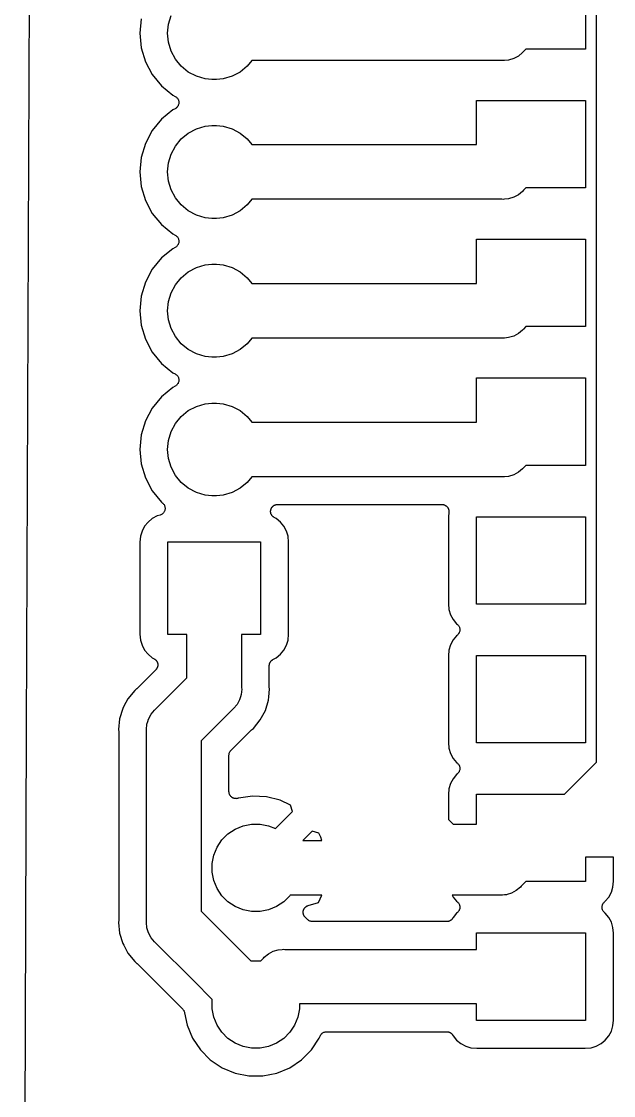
# Model space of a CAD drawing. Extents: x 34.6 to 108.9, y -99.3 to -38.4.
# Drawn here: x 34.57 to 45.41, y -82.95 to -63.29 of the extents above; entities that cross this region are included whole.
import ezdxf

# ---------------------------------------------------------------- set-up
doc = ezdxf.new("R2010")
doc.units = 0
doc.header["$MEASUREMENT"] = 0
doc.layers.add('BLACK', color=7, linetype='CONTINUOUS')

msp = doc.modelspace()

# ---------------------------------------------------------------- linework, layer by layer
at = {"layer": 'BLACK', "linetype": 'CONTINUOUS'}
for p, q in [((34.666, -76.2475), (34.7926, -45.4895)), ((45.098, -76.8449), (45.098, -56.912)), ((44.898, -62.192), (44.898, -63.792)), ((36.7616, -63.2338), (36.7354, -63.5)), ((37.2623, -63.3334), (37.3109, -63.1731)), ((36.7354, -63.5), (36.7616, -63.7662)), ((37.2459, -63.5), (37.2623, -63.3334)), ((37.2623, -63.6666), (37.2459, -63.5)), ((37.3109, -63.8269), (37.2623, -63.6666)), ((36.7616, -63.7662), (36.8393, -64.0222)), ((37.3898, -63.9745), (37.3109, -63.8269)), ((43.7453, -63.8553), (43.6691, -63.9177)), ((43.7609, -63.8362), (43.7453, -63.8553)), ((43.8051, -63.792), (43.7609, -63.8362)), ((44.898, -63.792), (43.8051, -63.792)), ((36.8393, -64.0222), (36.9654, -64.2581)), ((37.4961, -64.1039), (37.3898, -63.9745)), ((38.7893, -64), (38.7039, -64.1039)), ((43.3654, -64), (38.7893, -64)), ((43.39, -64.0024), (43.3654, -64)), ((43.4146, -64), (43.39, -64.0024)), ((43.488, -63.9928), (43.4146, -64)), ((43.5823, -63.9642), (43.488, -63.9928)), ((43.6691, -63.9177), (43.5823, -63.9642)), ((36.9654, -64.2581), (37.1351, -64.4649)), ((37.6255, -64.2102), (37.4961, -64.1039)), ((37.7731, -64.2891), (37.6255, -64.2102)), ((37.9334, -64.3377), (37.7731, -64.2891)), ((38.4269, -64.2891), (38.2666, -64.3377)), ((38.5745, -64.2102), (38.4269, -64.2891)), ((38.7039, -64.1039), (38.5745, -64.2102)), ((37.1351, -64.4649), (37.3419, -64.6346)), ((38.0583, -64.35), (37.9334, -64.3377)), ((38.1417, -64.35), (38.0583, -64.35)), ((38.2666, -64.3377), (38.1417, -64.35)), ((37.3419, -64.6346), (37.3857, -64.658)), ((37.3857, -64.658), (37.3867, -64.6586)), ((37.3867, -64.6586), (37.3867, -64.6586)), ((37.3867, -64.6586), (37.3868, -64.6586)), ((37.3868, -64.6586), (37.3872, -64.6588)), ((37.3872, -64.6588), (37.3972, -64.6657)), ((37.3972, -64.6657), (37.4072, -64.6725)), ((37.4072, -64.6725), (37.4074, -64.6727)), ((37.4074, -64.6727), (37.4076, -64.6729)), ((37.4076, -64.6729), (37.4162, -64.6816)), ((37.4162, -64.6816), (37.4246, -64.6902)), ((37.4246, -64.6902), (37.4247, -64.6904)), ((37.4247, -64.6904), (37.4249, -64.6906)), ((37.4249, -64.6906), (37.4315, -64.7007)), ((37.3857, -64.882), (37.3419, -64.9054)), ((37.3957, -64.8753), (37.3857, -64.882)), ((37.4058, -64.8686), (37.3957, -64.8753)), ((37.406, -64.8684), (37.4058, -64.8686)), ((37.4063, -64.8682), (37.406, -64.8684)), ((37.4149, -64.8597), (37.4063, -64.8682)), ((37.4235, -64.8512), (37.4149, -64.8597)), ((37.4236, -64.8509), (37.4235, -64.8512)), ((37.4238, -64.8507), (37.4236, -64.8509)), ((37.4306, -64.8407), (37.4238, -64.8507)), ((37.4374, -64.8306), (37.4306, -64.8407)), ((37.4315, -64.7007), (37.4382, -64.7109)), ((37.4375, -64.8304), (37.4374, -64.8306)), ((37.4376, -64.8302), (37.4375, -64.8304)), ((37.4423, -64.8191), (37.4376, -64.8302)), ((37.4382, -64.7109), (37.4383, -64.7112)), ((37.4383, -64.7112), (37.4385, -64.7114)), ((37.4385, -64.7114), (37.443, -64.7226)), ((37.447, -64.8078), (37.4423, -64.8191)), ((37.443, -64.7226), (37.4475, -64.7339)), ((37.4471, -64.8075), (37.447, -64.8078)), ((37.4472, -64.8073), (37.4471, -64.8075)), ((37.4496, -64.7954), (37.4472, -64.8073)), ((37.4475, -64.7339), (37.4476, -64.7341)), ((37.4476, -64.7341), (37.4477, -64.7344)), ((37.4477, -64.7344), (37.45, -64.7463)), ((37.4521, -64.7836), (37.4496, -64.7954)), ((37.45, -64.7463), (37.4522, -64.7582)), ((37.4522, -64.7708), (37.4521, -64.783)), ((37.4521, -64.783), (37.4521, -64.7833)), ((37.4521, -64.7833), (37.4521, -64.7836)), ((37.4522, -64.7582), (37.4522, -64.7585)), ((37.4522, -64.7585), (37.4523, -64.7588)), ((37.4523, -64.7588), (37.4522, -64.7708)), ((42.898, -65.54), (42.898, -64.732)), ((42.898, -64.732), (44.898, -64.732)), ((44.898, -64.732), (44.898, -66.332)), ((37.1351, -65.0751), (36.9654, -65.2819)), ((37.3419, -64.9054), (37.1351, -65.0751)), ((37.6255, -65.3298), (37.7731, -65.2509)), ((37.7731, -65.2509), (37.9334, -65.2023)), ((37.9334, -65.2023), (38.0583, -65.19)), ((38.0583, -65.19), (38.1417, -65.19)), ((38.1417, -65.19), (38.2666, -65.2023)), ((38.2666, -65.2023), (38.4269, -65.2509)), ((38.4269, -65.2509), (38.5745, -65.3298)), ((36.9654, -65.2819), (36.8393, -65.5178)), ((37.3898, -65.5655), (37.4961, -65.4361)), ((37.4961, -65.4361), (37.6255, -65.3298)), ((38.5745, -65.3298), (38.7039, -65.4361)), ((38.7039, -65.4361), (38.7893, -65.54)), ((36.8393, -65.5178), (36.7616, -65.7738)), ((37.3109, -65.7131), (37.3898, -65.5655)), ((38.7893, -65.54), (42.898, -65.54)), ((36.7616, -65.7738), (36.7354, -66.04)), ((37.2623, -65.8734), (37.3109, -65.7131)), ((36.7354, -66.04), (36.7616, -66.3062)), ((37.2459, -66.04), (37.2623, -65.8734)), ((37.2623, -66.2066), (37.2459, -66.04)), ((37.3109, -66.3669), (37.2623, -66.2066)), ((36.7616, -66.3062), (36.8393, -66.5622)), ((37.3898, -66.5145), (37.3109, -66.3669)), ((43.6691, -66.4577), (43.5823, -66.5042)), ((43.7453, -66.3953), (43.6691, -66.4577)), ((43.7609, -66.3762), (43.7453, -66.3953)), ((43.8051, -66.332), (43.7609, -66.3762)), ((44.898, -66.332), (43.8051, -66.332)), ((36.8393, -66.5622), (36.9654, -66.7981)), ((37.4961, -66.6439), (37.3898, -66.5145)), ((37.6255, -66.7502), (37.4961, -66.6439)), ((38.7039, -66.6439), (38.5745, -66.7502)), ((38.7893, -66.54), (38.7039, -66.6439)), ((43.3654, -66.54), (38.7893, -66.54)), ((43.39, -66.5424), (43.3654, -66.54)), ((43.4146, -66.54), (43.39, -66.5424)), ((43.488, -66.5328), (43.4146, -66.54)), ((43.5823, -66.5042), (43.488, -66.5328)), ((36.9654, -66.7981), (37.1351, -67.0049)), ((37.7731, -66.8291), (37.6255, -66.7502)), ((37.9334, -66.8777), (37.7731, -66.8291)), ((38.4269, -66.8291), (38.2666, -66.8777)), ((38.5745, -66.7502), (38.4269, -66.8291)), ((37.1351, -67.0049), (37.3419, -67.1746)), ((38.0583, -66.89), (37.9334, -66.8777)), ((38.1417, -66.89), (38.0583, -66.89)), ((38.2666, -66.8777), (38.1417, -66.89)), ((37.3419, -67.1746), (37.3857, -67.198)), ((37.3857, -67.198), (37.3867, -67.1986)), ((37.3867, -67.1986), (37.3867, -67.1986)), ((37.3867, -67.1986), (37.3868, -67.1986)), ((37.3868, -67.1986), (37.3872, -67.1988)), ((37.3872, -67.1988), (37.3972, -67.2057)), ((37.3972, -67.2057), (37.4072, -67.2125)), ((37.4072, -67.2125), (37.4074, -67.2127)), ((37.4074, -67.2127), (37.4076, -67.2129)), ((37.4076, -67.2129), (37.4162, -67.2216)), ((37.4162, -67.2216), (37.4246, -67.2302)), ((37.4246, -67.2302), (37.4247, -67.2304)), ((37.4247, -67.2304), (37.4249, -67.2306)), ((37.4249, -67.2306), (37.4315, -67.2407)), ((37.4315, -67.2407), (37.4382, -67.2509)), ((37.3857, -67.422), (37.3419, -67.4454)), ((37.3957, -67.4153), (37.3857, -67.422)), ((37.4058, -67.4086), (37.3957, -67.4153)), ((37.406, -67.4084), (37.4058, -67.4086)), ((37.4063, -67.4082), (37.406, -67.4084)), ((37.4149, -67.3997), (37.4063, -67.4082)), ((37.4235, -67.3912), (37.4149, -67.3997)), ((37.4236, -67.3909), (37.4235, -67.3912)), ((37.4238, -67.3907), (37.4236, -67.3909)), ((37.4306, -67.3807), (37.4238, -67.3907)), ((37.4374, -67.3706), (37.4306, -67.3807)), ((37.4375, -67.3704), (37.4374, -67.3706)), ((37.4376, -67.3702), (37.4375, -67.3704)), ((37.4423, -67.3591), (37.4376, -67.3702)), ((37.4382, -67.2509), (37.4383, -67.2512)), ((37.4383, -67.2512), (37.4385, -67.2514)), ((37.4385, -67.2514), (37.443, -67.2626)), ((37.447, -67.3478), (37.4423, -67.3591)), ((37.443, -67.2626), (37.4475, -67.2739)), ((37.4471, -67.3475), (37.447, -67.3478)), ((37.4472, -67.3473), (37.4471, -67.3475)), ((37.4496, -67.3354), (37.4472, -67.3473)), ((37.4475, -67.2739), (37.4476, -67.2741)), ((37.4476, -67.2741), (37.4477, -67.2744)), ((37.4477, -67.2744), (37.45, -67.2863)), ((37.4521, -67.3236), (37.4496, -67.3354)), ((37.45, -67.2863), (37.4522, -67.2982)), ((37.4522, -67.3108), (37.4521, -67.323)), ((37.4521, -67.323), (37.4521, -67.3233)), ((37.4521, -67.3233), (37.4521, -67.3236)), ((37.4522, -67.2982), (37.4522, -67.2985)), ((37.4522, -67.2985), (37.4523, -67.2988)), ((37.4523, -67.2988), (37.4522, -67.3108)), ((42.898, -68.08), (42.898, -67.272)), ((42.898, -67.272), (44.898, -67.272)), ((44.898, -67.272), (44.898, -68.872)), ((37.1351, -67.6151), (36.9654, -67.8219)), ((37.3419, -67.4454), (37.1351, -67.6151)), ((36.9654, -67.8219), (36.8393, -68.0578)), ((37.6255, -67.8698), (37.7731, -67.7909)), ((37.7731, -67.7909), (37.9334, -67.7423)), ((37.9334, -67.7423), (38.0583, -67.73)), ((38.0583, -67.73), (38.1417, -67.73)), ((38.1417, -67.73), (38.2666, -67.7423)), ((38.2666, -67.7423), (38.4269, -67.7909)), ((38.4269, -67.7909), (38.5745, -67.8698)), ((37.3898, -68.1055), (37.4961, -67.9761)), ((37.4961, -67.9761), (37.6255, -67.8698)), ((38.5745, -67.8698), (38.7039, -67.9761)), ((38.7039, -67.9761), (38.7893, -68.08)), ((36.8393, -68.0578), (36.7616, -68.3138)), ((37.3109, -68.2531), (37.3898, -68.1055)), ((38.7893, -68.08), (42.898, -68.08)), ((36.7616, -68.3138), (36.7354, -68.58)), ((37.2459, -68.58), (37.2623, -68.4134)), ((37.2623, -68.4134), (37.3109, -68.2531)), ((36.7354, -68.58), (36.7616, -68.8462)), ((37.2623, -68.7466), (37.2459, -68.58)), ((37.3109, -68.9069), (37.2623, -68.7466)), ((36.7616, -68.8462), (36.8393, -69.1022)), ((37.3898, -69.0545), (37.3109, -68.9069)), ((43.6691, -68.9977), (43.5823, -69.0442)), ((43.7453, -68.9353), (43.6691, -68.9977)), ((43.7609, -68.9162), (43.7453, -68.9353)), ((43.8051, -68.872), (43.7609, -68.9162)), ((44.898, -68.872), (43.8051, -68.872)), ((36.8393, -69.1022), (36.9654, -69.3381)), ((37.4961, -69.1839), (37.3898, -69.0545)), ((37.6255, -69.2902), (37.4961, -69.1839)), ((38.7039, -69.1839), (38.5745, -69.2902)), ((38.7893, -69.08), (38.7039, -69.1839)), ((43.3654, -69.08), (38.7893, -69.08)), ((43.39, -69.0824), (43.3654, -69.08)), ((43.4146, -69.08), (43.39, -69.0824)), ((43.488, -69.0728), (43.4146, -69.08)), ((43.5823, -69.0442), (43.488, -69.0728)), ((36.9654, -69.3381), (37.1351, -69.5449)), ((37.7731, -69.3691), (37.6255, -69.2902)), ((37.9334, -69.4177), (37.7731, -69.3691)), ((38.4269, -69.3691), (38.2666, -69.4177)), ((38.5745, -69.2902), (38.4269, -69.3691)), ((37.1351, -69.5449), (37.3419, -69.7146)), ((38.0583, -69.43), (37.9334, -69.4177)), ((38.1417, -69.43), (38.0583, -69.43)), ((38.2666, -69.4177), (38.1417, -69.43)), ((37.3419, -69.7146), (37.3857, -69.738)), ((37.3857, -69.738), (37.3867, -69.7386)), ((37.3867, -69.7386), (37.3867, -69.7386)), ((37.3867, -69.7386), (37.3868, -69.7386)), ((37.3868, -69.7386), (37.3872, -69.7388)), ((37.3872, -69.7388), (37.3972, -69.7457)), ((37.3972, -69.7457), (37.4072, -69.7525)), ((37.4072, -69.7525), (37.4074, -69.7527)), ((37.4074, -69.7527), (37.4076, -69.7529)), ((37.4076, -69.7529), (37.4162, -69.7616)), ((37.4162, -69.7616), (37.4246, -69.7702)), ((37.4246, -69.7702), (37.4247, -69.7704)), ((37.4247, -69.7704), (37.4249, -69.7706)), ((37.4249, -69.7706), (37.4315, -69.7807)), ((37.4315, -69.7807), (37.4382, -69.7909)), ((37.4382, -69.7909), (37.4383, -69.7912)), ((37.4383, -69.7912), (37.4385, -69.7914)), ((37.4385, -69.7914), (37.443, -69.8026)), ((37.443, -69.8026), (37.4475, -69.8139)), ((37.3419, -69.9854), (37.1351, -70.1551)), ((37.3857, -69.962), (37.3419, -69.9854)), ((37.3957, -69.9553), (37.3857, -69.962)), ((37.4058, -69.9486), (37.3957, -69.9553)), ((37.406, -69.9484), (37.4058, -69.9486)), ((37.4063, -69.9482), (37.406, -69.9484)), ((37.4149, -69.9397), (37.4063, -69.9482)), ((37.4235, -69.9312), (37.4149, -69.9397)), ((37.4236, -69.9309), (37.4235, -69.9312)), ((37.4238, -69.9307), (37.4236, -69.9309)), ((37.4306, -69.9207), (37.4238, -69.9307)), ((37.4374, -69.9106), (37.4306, -69.9207)), ((37.4375, -69.9104), (37.4374, -69.9106)), ((37.4376, -69.9102), (37.4375, -69.9104)), ((37.4423, -69.8991), (37.4376, -69.9102)), ((37.447, -69.8878), (37.4423, -69.8991)), ((37.4471, -69.8875), (37.447, -69.8878)), ((37.4472, -69.8873), (37.4471, -69.8875)), ((37.4496, -69.8754), (37.4472, -69.8873)), ((37.4475, -69.8139), (37.4476, -69.8141)), ((37.4476, -69.8141), (37.4477, -69.8144)), ((37.4477, -69.8144), (37.45, -69.8263)), ((37.4521, -69.8636), (37.4496, -69.8754)), ((37.45, -69.8263), (37.4522, -69.8382)), ((37.4522, -69.8508), (37.4521, -69.863)), ((37.4521, -69.863), (37.4521, -69.8633)), ((37.4521, -69.8633), (37.4521, -69.8636)), ((37.4522, -69.8382), (37.4522, -69.8385)), ((37.4522, -69.8385), (37.4523, -69.8388)), ((37.4523, -69.8388), (37.4522, -69.8508)), ((42.898, -70.62), (42.898, -69.812)), ((42.898, -69.812), (44.898, -69.812)), ((44.898, -69.812), (44.898, -71.412)), ((37.1351, -70.1551), (36.9654, -70.3619)), ((36.9654, -70.3619), (36.8393, -70.5978)), ((37.6255, -70.4098), (37.7731, -70.3309)), ((37.7731, -70.3309), (37.9334, -70.2823)), ((37.9334, -70.2823), (38.0583, -70.27)), ((38.0583, -70.27), (38.1417, -70.27)), ((38.1417, -70.27), (38.2666, -70.2823)), ((38.2666, -70.2823), (38.4269, -70.3309)), ((38.4269, -70.3309), (38.5745, -70.4098)), ((37.3898, -70.6455), (37.4961, -70.5161)), ((37.4961, -70.5161), (37.6255, -70.4098)), ((38.5745, -70.4098), (38.7039, -70.5161)), ((38.7039, -70.5161), (38.7893, -70.62)), ((36.8393, -70.5978), (36.7616, -70.8538)), ((37.3109, -70.7931), (37.3898, -70.6455)), ((38.7893, -70.62), (42.898, -70.62)), ((36.7616, -70.8538), (36.7354, -71.12)), ((37.2459, -71.12), (37.2623, -70.9534)), ((37.2623, -70.9534), (37.3109, -70.7931)), ((36.7354, -71.12), (36.7616, -71.3862)), ((37.2623, -71.2866), (37.2459, -71.12)), ((37.3109, -71.4469), (37.2623, -71.2866)), ((36.7616, -71.3862), (36.8393, -71.6422)), ((37.3898, -71.5945), (37.3109, -71.4469)), ((43.6691, -71.5377), (43.5823, -71.5842)), ((43.7453, -71.4753), (43.6691, -71.5377)), ((43.7609, -71.4562), (43.7453, -71.4753)), ((43.8051, -71.412), (43.7609, -71.4562)), ((44.898, -71.412), (43.8051, -71.412)), ((36.8393, -71.6422), (36.9654, -71.8781)), ((37.4961, -71.7239), (37.3898, -71.5945)), ((37.6255, -71.8302), (37.4961, -71.7239)), ((38.7039, -71.7239), (38.5745, -71.8302)), ((38.7893, -71.62), (38.7039, -71.7239)), ((43.3654, -71.62), (38.7893, -71.62)), ((43.39, -71.6224), (43.3654, -71.62)), ((43.4146, -71.62), (43.39, -71.6224)), ((43.488, -71.6128), (43.4146, -71.62)), ((43.5823, -71.5842), (43.488, -71.6128)), ((36.9654, -71.8781), (37.1351, -72.0849)), ((37.7731, -71.9091), (37.6255, -71.8302)), ((37.9334, -71.9577), (37.7731, -71.9091)), ((38.0583, -71.97), (37.9334, -71.9577)), ((38.2666, -71.9577), (38.1417, -71.97)), ((38.4269, -71.9091), (38.2666, -71.9577)), ((38.5745, -71.8302), (38.4269, -71.9091)), ((37.1351, -72.0849), (37.1553, -72.1014)), ((37.1553, -72.1014), (37.1562, -72.1022)), ((37.1562, -72.1022), (37.1562, -72.1022)), ((37.1562, -72.1022), (37.1562, -72.1022)), ((37.1562, -72.1022), (37.1566, -72.1026)), ((37.1566, -72.1026), (37.1651, -72.1113)), ((37.1651, -72.1113), (37.1736, -72.1199)), ((37.1736, -72.1199), (37.1737, -72.1201)), ((37.1737, -72.1201), (37.1739, -72.1203)), ((37.1739, -72.1203), (37.1806, -72.1306)), ((37.1806, -72.1306), (37.1872, -72.1406)), ((37.1872, -72.1406), (37.1873, -72.1409)), ((37.1873, -72.1409), (37.1874, -72.1411)), ((37.1874, -72.1411), (37.1919, -72.1523)), ((37.1919, -72.1523), (37.1965, -72.1636)), ((38.1417, -71.97), (38.0583, -71.97)), ((39.1692, -72.1649), (39.1742, -72.1609)), ((39.1742, -72.1609), (39.1787, -72.1564)), ((39.1787, -72.1564), (39.1837, -72.1531)), ((39.1837, -72.1531), (39.1884, -72.1492)), ((39.1884, -72.1492), (39.1941, -72.1462)), ((39.1941, -72.1462), (39.1994, -72.1427)), ((39.1994, -72.1427), (39.205, -72.1404)), ((39.205, -72.1404), (39.2103, -72.1376)), ((39.2103, -72.1376), (39.2164, -72.1357)), ((39.2164, -72.1357), (39.2223, -72.1333)), ((39.2223, -72.1333), (39.2283, -72.1322)), ((39.2283, -72.1322), (39.2341, -72.1304)), ((39.2341, -72.1304), (39.2404, -72.1298)), ((39.2404, -72.1298), (39.2466, -72.1286)), ((39.2466, -72.1286), (39.2527, -72.1286)), ((39.2527, -72.1286), (39.2587, -72.128)), ((39.2587, -72.128), (42.2695, -72.128)), ((42.2695, -72.128), (42.2713, -72.128)), ((42.2713, -72.128), (42.277, -72.1287)), ((42.277, -72.1287), (42.2828, -72.1287)), ((42.2828, -72.1287), (42.2893, -72.13)), ((42.2893, -72.13), (42.2959, -72.1308)), ((42.2959, -72.1308), (42.3014, -72.1325)), ((42.3014, -72.1325), (42.3071, -72.1337)), ((42.3071, -72.1337), (42.3132, -72.1363)), ((42.3132, -72.1363), (42.3195, -72.1383)), ((42.3195, -72.1383), (42.3246, -72.1411)), ((42.3246, -72.1411), (42.3299, -72.1433)), ((42.3299, -72.1433), (42.3354, -72.147)), ((42.3354, -72.147), (42.3412, -72.1502)), ((42.3412, -72.1502), (42.3457, -72.1539)), ((42.3457, -72.1539), (42.3505, -72.1572)), ((42.3505, -72.1572), (42.3551, -72.1619)), ((42.3551, -72.1619), (42.3602, -72.1661)), ((37.0547, -72.3384), (36.9664, -72.3856)), ((37.1116, -72.3211), (37.0547, -72.3384)), ((37.1227, -72.3165), (37.1116, -72.3211)), ((37.134, -72.3119), (37.1227, -72.3165)), ((37.1342, -72.3118), (37.134, -72.3119)), ((37.1345, -72.3117), (37.1342, -72.3118)), ((37.1445, -72.305), (37.1345, -72.3117)), ((37.1547, -72.2983), (37.1445, -72.305)), ((37.1549, -72.2981), (37.1547, -72.2983)), ((37.1551, -72.2979), (37.1549, -72.2981)), ((37.1637, -72.2894), (37.1551, -72.2979)), ((37.1723, -72.2809), (37.1637, -72.2894)), ((37.1725, -72.2806), (37.1723, -72.2809)), ((37.1726, -72.2804), (37.1725, -72.2806)), ((37.1795, -72.2703), (37.1726, -72.2804)), ((37.1862, -72.2604), (37.1795, -72.2703)), ((37.1863, -72.2601), (37.1862, -72.2604)), ((37.1865, -72.2599), (37.1863, -72.2601)), ((37.1913, -72.2483), (37.1865, -72.2599)), ((37.1959, -72.2375), (37.1913, -72.2483)), ((37.1961, -72.237), (37.1959, -72.2373)), ((37.1959, -72.2373), (37.1959, -72.2375)), ((37.1985, -72.225), (37.1961, -72.237)), ((37.1965, -72.1636), (37.1965, -72.1639)), ((37.1965, -72.1639), (37.1966, -72.1641)), ((37.1966, -72.1641), (37.1988, -72.1759)), ((37.2009, -72.2133), (37.1985, -72.225)), ((37.1988, -72.1759), (37.2011, -72.1879)), ((37.201, -72.213), (37.2009, -72.2133)), ((37.2011, -72.2004), (37.201, -72.2127)), ((37.201, -72.2127), (37.201, -72.213)), ((37.2011, -72.1879), (37.2011, -72.1882)), ((37.2011, -72.1882), (37.2012, -72.1885)), ((37.2012, -72.1885), (37.2011, -72.2004)), ((39.1317, -72.2541), (39.1324, -72.2478)), ((39.1323, -72.2602), (39.1317, -72.2541)), ((39.1322, -72.2662), (39.1323, -72.2602)), ((39.1334, -72.2725), (39.1322, -72.2662)), ((39.1324, -72.2478), (39.1325, -72.2414)), ((39.1325, -72.2414), (39.1337, -72.2355)), ((39.134, -72.2788), (39.1334, -72.2725)), ((39.1337, -72.2355), (39.1343, -72.2295)), ((39.1357, -72.2846), (39.134, -72.2788)), ((39.1343, -72.2295), (39.1362, -72.2234)), ((39.1368, -72.2906), (39.1357, -72.2846)), ((39.1362, -72.2234), (39.1375, -72.2172)), ((39.1392, -72.2965), (39.1368, -72.2906)), ((39.1375, -72.2172), (39.1399, -72.2116)), ((39.141, -72.3026), (39.1392, -72.2965)), ((39.1399, -72.2116), (39.1417, -72.2058)), ((39.1438, -72.308), (39.141, -72.3026)), ((39.1417, -72.2058), (39.1447, -72.2002)), ((39.1461, -72.3136), (39.1438, -72.308)), ((39.1447, -72.2002), (39.1471, -72.1944)), ((39.1495, -72.3189), (39.1461, -72.3136)), ((39.1471, -72.1944), (39.1506, -72.1893)), ((39.1525, -72.3245), (39.1495, -72.3189)), ((39.1506, -72.1893), (39.1534, -72.184)), ((39.1563, -72.3293), (39.1525, -72.3245)), ((39.1534, -72.184), (39.1575, -72.1791)), ((39.1596, -72.3344), (39.1563, -72.3293)), ((39.1575, -72.1791), (39.1611, -72.1738)), ((39.164, -72.3389), (39.1596, -72.3344)), ((39.1611, -72.1738), (39.1654, -72.1696)), ((39.168, -72.3439), (39.164, -72.3389)), ((39.1654, -72.1696), (39.1692, -72.1649)), ((39.1726, -72.3478), (39.168, -72.3439)), ((39.1769, -72.3521), (39.1726, -72.3478)), ((39.1821, -72.3557), (39.1769, -72.3521)), ((39.187, -72.3598), (39.1821, -72.3557)), ((42.3602, -72.1661), (42.3639, -72.1707)), ((42.3639, -72.1707), (42.3679, -72.1748)), ((42.3679, -72.1748), (42.3716, -72.1803)), ((42.3716, -72.1803), (42.3757, -72.1855)), ((42.3757, -72.1855), (42.3784, -72.1906)), ((42.3784, -72.1906), (42.3816, -72.1954)), ((42.3816, -72.1954), (42.3842, -72.2016)), ((42.3842, -72.2016), (42.3872, -72.2074)), ((42.3959, -72.2674), (42.3869, -72.3582)), ((42.3869, -72.3582), (42.3869, -73.9458)), ((42.3872, -72.2074), (42.3889, -72.213)), ((42.3889, -72.213), (42.3911, -72.2183)), ((42.3911, -72.2183), (42.3924, -72.2248)), ((42.3924, -72.2248), (42.3942, -72.2312)), ((42.3942, -72.2312), (42.3948, -72.237)), ((42.3948, -72.237), (42.3959, -72.2427)), ((42.3959, -72.2427), (42.3959, -72.2493)), ((42.3959, -72.2493), (42.3965, -72.2559)), ((42.3965, -72.2559), (42.3959, -72.2616)), ((42.3959, -72.2616), (42.3959, -72.2674)), ((42.898, -73.952), (42.898, -72.352)), ((42.898, -72.352), (44.898, -72.352)), ((44.898, -72.352), (44.898, -73.952)), ((36.8256, -72.5264), (36.7784, -72.6147)), ((36.8891, -72.4491), (36.8256, -72.5264)), ((36.9664, -72.3856), (36.8891, -72.4491)), ((39.1923, -72.3627), (39.187, -72.3598)), ((39.1973, -72.3662), (39.1923, -72.3627)), ((39.1989, -72.367), (39.1973, -72.3662)), ((39.2336, -72.3856), (39.1989, -72.367)), ((39.3109, -72.4491), (39.2336, -72.3856)), ((39.3744, -72.5264), (39.3109, -72.4491)), ((39.4216, -72.6147), (39.3744, -72.5264)), ((36.7493, -72.7104), (36.7389, -72.8162)), ((36.7784, -72.6147), (36.7493, -72.7104)), ((39.4506, -72.7104), (39.4216, -72.6147)), ((39.4611, -72.8162), (39.4506, -72.7104)), ((36.7389, -72.8162), (36.7389, -74.5038)), ((37.25, -74.51), (37.25, -72.81)), ((37.25, -72.81), (38.95, -72.81)), ((38.95, -72.81), (38.95, -74.51)), ((39.4611, -74.5038), (39.4611, -72.8162)), ((42.3869, -73.9458), (42.3973, -74.0516)), ((42.3973, -74.0516), (42.4264, -74.1473)), ((44.898, -73.952), (42.898, -73.952)), ((42.4264, -74.1473), (42.4736, -74.2356)), ((42.4736, -74.2356), (42.5371, -74.3129)), ((42.5371, -74.3129), (42.5503, -74.3238)), ((42.5503, -74.3238), (42.5511, -74.3245)), ((42.5511, -74.3245), (42.5511, -74.3245)), ((42.5511, -74.3245), (42.5511, -74.3245)), ((42.5511, -74.3245), (42.5517, -74.325)), ((42.5517, -74.325), (42.5601, -74.3336)), ((36.7389, -74.5038), (36.7493, -74.6096)), ((37.6, -74.51), (37.25, -74.51)), ((37.6, -75.3029), (37.6, -74.51)), ((38.95, -74.51), (38.6, -74.51)), ((38.6, -74.51), (38.6, -75.4854)), ((39.4506, -74.6096), (39.4611, -74.5038)), ((42.5503, -74.5202), (42.5371, -74.5311)), ((42.5588, -74.5117), (42.5503, -74.5202)), ((42.5673, -74.5033), (42.5588, -74.5117)), ((42.5601, -74.3336), (42.5685, -74.3421)), ((42.5676, -74.5029), (42.5673, -74.5033)), ((42.5678, -74.5027), (42.5676, -74.5029)), ((42.5745, -74.4927), (42.5678, -74.5027)), ((42.5685, -74.3421), (42.5687, -74.3424)), ((42.5687, -74.3424), (42.569, -74.3427)), ((42.569, -74.3427), (42.5755, -74.3528)), ((42.5813, -74.4827), (42.5745, -74.4927)), ((42.5755, -74.3528), (42.5821, -74.3628)), ((42.5814, -74.4824), (42.5813, -74.4827)), ((42.5816, -74.4821), (42.5814, -74.4824)), ((42.5863, -74.4709), (42.5816, -74.4821)), ((42.5821, -74.3628), (42.5823, -74.3632)), ((42.5823, -74.3632), (42.5825, -74.3635)), ((42.5825, -74.3635), (42.5869, -74.3746)), ((42.5909, -74.4599), (42.5863, -74.4709)), ((42.5869, -74.3746), (42.5915, -74.3858)), ((42.591, -74.4595), (42.5909, -74.4599)), ((42.5912, -74.4592), (42.591, -74.4595)), ((42.5936, -74.4474), (42.5912, -74.4592)), ((42.5915, -74.3858), (42.5915, -74.3862)), ((42.5915, -74.3862), (42.5917, -74.3865)), ((42.5917, -74.3865), (42.5939, -74.3983)), ((42.596, -74.4357), (42.5936, -74.4474)), ((42.5939, -74.3983), (42.5962, -74.4101)), ((42.5961, -74.4349), (42.596, -74.4353)), ((42.596, -74.4353), (42.596, -74.4357)), ((42.5963, -74.4109), (42.5961, -74.4229)), ((42.5961, -74.4229), (42.5961, -74.4349)), ((42.5962, -74.4101), (42.5962, -74.4105)), ((42.5962, -74.4105), (42.5963, -74.4109)), ((36.7493, -74.6096), (36.7784, -74.7053)), ((36.7784, -74.7053), (36.8256, -74.7936)), ((39.3744, -74.7936), (39.4216, -74.7053)), ((39.4216, -74.7053), (39.4506, -74.6096)), ((42.4264, -74.6967), (42.3973, -74.7924)), ((42.4736, -74.6084), (42.4264, -74.6967)), ((42.5371, -74.5311), (42.4736, -74.6084)), ((36.8256, -74.7936), (36.8891, -74.8709)), ((36.8891, -74.8709), (36.9664, -74.9344)), ((39.2336, -74.9344), (39.3109, -74.8709)), ((39.3109, -74.8709), (39.3744, -74.7936)), ((42.3973, -74.7924), (42.3869, -74.8982)), ((42.3869, -74.8982), (42.3869, -76.4858)), ((42.898, -76.492), (42.898, -74.892)), ((42.898, -74.892), (44.898, -74.892)), ((44.898, -74.892), (44.898, -76.492)), ((36.9664, -74.9344), (37.0002, -74.9525)), ((37.0002, -74.9525), (37.0018, -74.9534)), ((37.0018, -74.9534), (37.0066, -74.9567)), ((37.0066, -74.9567), (37.0117, -74.9595)), ((37.0117, -74.9595), (37.0168, -74.9637)), ((37.0168, -74.9637), (37.0222, -74.9674)), ((37.0222, -74.9674), (37.0263, -74.9716)), ((37.0263, -74.9716), (37.0308, -74.9753)), ((37.0308, -74.9753), (37.0349, -74.9804)), ((37.0349, -74.9804), (37.0395, -74.9851)), ((37.0395, -74.9851), (37.0427, -74.9901)), ((37.0427, -74.9901), (37.0464, -74.9946)), ((37.0464, -74.9946), (37.0494, -75.0004)), ((37.0494, -75.0004), (37.053, -75.0059)), ((37.053, -75.0059), (37.0552, -75.0114)), ((37.0552, -75.0114), (37.0579, -75.0165)), ((37.0593, -75.1077), (37.0576, -75.1133)), ((37.0579, -75.0165), (37.0598, -75.0228)), ((37.0616, -75.1023), (37.0593, -75.1077)), ((37.0598, -75.0228), (37.0623, -75.0289)), ((37.0629, -75.0959), (37.0616, -75.1023)), ((37.0623, -75.0289), (37.0634, -75.0347)), ((37.0649, -75.0896), (37.0629, -75.0959)), ((37.0634, -75.0347), (37.065, -75.0403)), ((37.0654, -75.0838), (37.0649, -75.0896)), ((37.065, -75.0403), (37.0656, -75.0468)), ((37.0666, -75.0781), (37.0654, -75.0838)), ((37.0656, -75.0468), (37.0669, -75.0533)), ((37.0667, -75.0715), (37.0666, -75.0781)), ((37.0674, -75.065), (37.0667, -75.0715)), ((37.0669, -75.0533), (37.0668, -75.0591)), ((37.0668, -75.0591), (37.0674, -75.065)), ((39.108, -75.0759), (39.1086, -75.0703)), ((39.108, -75.0777), (39.108, -75.0759)), ((39.108, -75.4542), (39.108, -75.0777)), ((39.1086, -75.0703), (39.1087, -75.0647)), ((39.1087, -75.0647), (39.11, -75.058)), ((39.11, -75.058), (39.1108, -75.0513)), ((39.1108, -75.0513), (39.1125, -75.0459)), ((39.1125, -75.0459), (39.1136, -75.0404)), ((39.1136, -75.0404), (39.1162, -75.0341)), ((39.1162, -75.0341), (39.1183, -75.0277)), ((39.1183, -75.0277), (39.121, -75.0227)), ((39.121, -75.0227), (39.1232, -75.0175)), ((39.1232, -75.0175), (39.1269, -75.0119)), ((39.1269, -75.0119), (39.1302, -75.0059)), ((39.1302, -75.0059), (39.1338, -75.0016)), ((39.1338, -75.0016), (39.137, -74.9969)), ((39.137, -74.9969), (39.1418, -74.9921)), ((39.1418, -74.9921), (39.1461, -74.9869)), ((39.1461, -74.9869), (39.1505, -74.9834)), ((39.1505, -74.9834), (39.1545, -74.9794)), ((39.1545, -74.9794), (39.1602, -74.9757)), ((39.1602, -74.9757), (39.1655, -74.9714)), ((39.1655, -74.9714), (39.1704, -74.9688)), ((39.1704, -74.9688), (39.1751, -74.9657)), ((39.1751, -74.9657), (39.2336, -74.9344)), ((37.0302, -75.1543), (36.6887, -75.4958)), ((37.0258, -75.8771), (37.6, -75.3029)), ((37.0339, -75.1498), (37.0302, -75.1543)), ((37.038, -75.1457), (37.0339, -75.1498)), ((37.0417, -75.1402), (37.038, -75.1457)), ((37.0459, -75.1352), (37.0417, -75.1402)), ((37.0487, -75.13), (37.0459, -75.1352)), ((37.0519, -75.1252), (37.0487, -75.13)), ((37.0545, -75.1191), (37.0519, -75.1252)), ((37.0576, -75.1133), (37.0545, -75.1191)), ((36.6794, -75.5042), (36.6458, -75.5318)), ((36.6832, -75.5004), (36.6794, -75.5042)), ((36.6874, -75.4971), (36.6832, -75.5004)), ((36.6887, -75.4958), (36.6874, -75.4971)), ((38.6, -75.4854), (38.6024, -75.51)), ((39.1085, -75.4596), (39.108, -75.4542)), ((39.1084, -75.4649), (39.1085, -75.4596)), ((39.1086, -75.4667), (39.1084, -75.4649)), ((39.1129, -75.51), (39.1086, -75.4667)), ((36.5198, -75.6853), (36.4477, -75.8202)), ((36.6458, -75.5318), (36.5198, -75.6853)), ((38.5807, -75.6477), (38.5642, -75.7023)), ((38.5928, -75.608), (38.5807, -75.6477)), ((38.6024, -75.51), (38.5928, -75.608)), ((39.0934, -75.7076), (39.0993, -75.6481)), ((39.0993, -75.6479), (39.1129, -75.51)), ((39.0993, -75.6481), (39.0993, -75.6479)), ((36.4262, -75.8604), (36.3686, -76.0504)), ((36.4477, -75.8202), (36.4262, -75.8604)), ((36.9443, -75.9689), (37.0067, -75.8927)), ((37.0067, -75.8927), (37.0258, -75.8771)), ((38.4362, -75.8809), (37.862, -76.4551)), ((38.4553, -75.8653), (38.4362, -75.8809)), ((38.5177, -75.7891), (38.4553, -75.8653)), ((38.5642, -75.7023), (38.5177, -75.7891)), ((38.9422, -76.0727), (39.0358, -75.8976)), ((39.0358, -75.8976), (39.0934, -75.7076)), ((36.3686, -76.0504), (36.3491, -76.248)), ((36.8841, -76.101), (36.8978, -76.0557)), ((36.8978, -76.0557), (36.9443, -75.9689)), ((38.8162, -76.2262), (38.9422, -76.0727)), ((34.5717, -99.1615), (34.666, -76.2475)), ((36.3491, -76.248), (36.3534, -76.2913)), ((36.3534, -76.2913), (36.3535, -76.2931)), ((36.8596, -76.248), (36.8692, -76.15)), ((36.862, -76.2726), (36.8596, -76.248)), ((36.862, -79.7554), (36.862, -76.2726)), ((36.8692, -76.15), (36.8841, -76.101)), ((38.4072, -76.6283), (38.7733, -76.2622)), ((38.7733, -76.2622), (38.7746, -76.2609)), ((38.7746, -76.2609), (38.7788, -76.2576)), ((38.7788, -76.2576), (38.7826, -76.2538)), ((38.7826, -76.2538), (38.8162, -76.2262)), ((36.3535, -76.2931), (36.3535, -76.2984)), ((36.3535, -76.2984), (36.354, -76.3038)), ((36.354, -76.3038), (36.354, -79.7242)), ((37.862, -76.4551), (37.862, -79.5729)), ((42.3869, -76.4858), (42.3973, -76.5916)), ((38.3728, -76.6917), (38.3763, -76.6805)), ((38.3763, -76.6805), (38.3798, -76.6693)), ((38.3798, -76.6693), (38.3801, -76.6687)), ((38.3801, -76.6687), (38.3803, -76.6681)), ((38.3803, -76.6681), (38.3859, -76.6578)), ((38.3859, -76.6578), (38.3915, -76.6475)), ((38.3915, -76.6475), (38.3919, -76.647)), ((38.3919, -76.647), (38.3922, -76.6464)), ((38.3922, -76.6464), (38.3997, -76.6374)), ((38.3997, -76.6374), (38.4072, -76.6283)), ((42.3973, -76.5916), (42.4264, -76.6873)), ((44.898, -76.492), (42.898, -76.492)), ((38.37, -76.7164), (38.3713, -76.7047)), ((38.37, -76.7177), (38.37, -76.7164)), ((38.37, -76.7181), (38.37, -76.7177)), ((38.37, -76.7177), (38.37, -76.7177)), ((38.37, -76.7177), (38.37, -76.7177)), ((38.37, -77.3865), (38.37, -76.7181)), ((38.3713, -76.7047), (38.3725, -76.693)), ((38.3725, -76.693), (38.3727, -76.6924)), ((38.3727, -76.6924), (38.3728, -76.6917)), ((42.4264, -76.6873), (42.4736, -76.7756)), ((42.4736, -76.7756), (42.5371, -76.8529)), ((42.5371, -76.8529), (42.5503, -76.8638)), ((42.5503, -76.8638), (42.5511, -76.8645)), ((42.5511, -76.8645), (42.5511, -76.8645)), ((42.5511, -76.8645), (42.5511, -76.8645)), ((42.5511, -76.8645), (42.5517, -76.865)), ((42.5517, -76.865), (42.5601, -76.8736)), ((42.5601, -76.8736), (42.5685, -76.8821)), ((44.5109, -77.432), (45.098, -76.8449)), ((42.5371, -77.0711), (42.4736, -77.1484)), ((42.5503, -77.0602), (42.5371, -77.0711)), ((42.5588, -77.0517), (42.5503, -77.0602)), ((42.5673, -77.0433), (42.5588, -77.0517)), ((42.5676, -77.0429), (42.5673, -77.0433)), ((42.5678, -77.0427), (42.5676, -77.0429)), ((42.5745, -77.0326), (42.5678, -77.0427)), ((42.5685, -76.8821), (42.5687, -76.8824)), ((42.5687, -76.8824), (42.569, -76.8827)), ((42.569, -76.8827), (42.5755, -76.8928)), ((42.5813, -77.0227), (42.5745, -77.0326)), ((42.5755, -76.8928), (42.5821, -76.9028)), ((42.5814, -77.0224), (42.5813, -77.0227)), ((42.5816, -77.0221), (42.5814, -77.0224)), ((42.5863, -77.0109), (42.5816, -77.0221)), ((42.5821, -76.9028), (42.5823, -76.9032)), ((42.5823, -76.9032), (42.5825, -76.9035)), ((42.5825, -76.9035), (42.5869, -76.9146)), ((42.5909, -76.9999), (42.5863, -77.0109)), ((42.5869, -76.9146), (42.5915, -76.9258)), ((42.591, -76.9995), (42.5909, -76.9999)), ((42.5912, -76.9992), (42.591, -76.9995)), ((42.5936, -76.9874), (42.5912, -76.9992)), ((42.5915, -76.9258), (42.5915, -76.9262)), ((42.5915, -76.9262), (42.5917, -76.9265)), ((42.5917, -76.9265), (42.5939, -76.9383)), ((42.596, -76.9757), (42.5936, -76.9874)), ((42.5939, -76.9383), (42.5962, -76.9501)), ((42.5961, -76.9749), (42.596, -76.9753)), ((42.596, -76.9753), (42.596, -76.9757)), ((42.5963, -76.9509), (42.5961, -76.9629)), ((42.5961, -76.9629), (42.5961, -76.9749)), ((42.5962, -76.9501), (42.5962, -76.9505)), ((42.5962, -76.9505), (42.5963, -76.9509)), ((42.4264, -77.2367), (42.3973, -77.3324)), ((42.4736, -77.1484), (42.4264, -77.2367)), ((38.3709, -77.3954), (38.37, -77.3865)), ((38.3713, -77.4044), (38.3709, -77.3954)), ((38.3721, -77.4077), (38.3713, -77.4044)), ((38.3724, -77.4112), (38.3721, -77.4077)), ((38.375, -77.4198), (38.3724, -77.4112)), ((38.3771, -77.4285), (38.375, -77.4198)), ((38.3786, -77.4316), (38.3771, -77.4285)), ((38.3796, -77.4349), (38.3786, -77.4316)), ((38.3838, -77.4428), (38.3796, -77.4349)), ((38.3875, -77.4509), (38.3838, -77.4428)), ((38.3896, -77.4537), (38.3875, -77.4509)), ((38.3912, -77.4568), (38.3896, -77.4537)), ((38.3969, -77.4638), (38.3912, -77.4568)), ((38.4021, -77.471), (38.3969, -77.4638)), ((38.4047, -77.4733), (38.4021, -77.471)), ((38.7977, -77.4672), (38.5429, -77.505)), ((39.0551, -77.4799), (38.7977, -77.4672)), ((42.3973, -77.3324), (42.387, -77.4379)), ((42.387, -77.4379), (42.3897, -77.8933)), ((42.898, -77.978), (42.898, -77.432)), ((42.898, -77.432), (44.5109, -77.432)), ((38.4069, -77.476), (38.4047, -77.4733)), ((38.4138, -77.4817), (38.4069, -77.476)), ((38.4204, -77.4878), (38.4138, -77.4817)), ((38.4233, -77.4896), (38.4204, -77.4878)), ((38.426, -77.4918), (38.4233, -77.4896)), ((38.4339, -77.4961), (38.426, -77.4918)), ((38.4415, -77.5008), (38.4339, -77.4961)), ((38.4447, -77.502), (38.4415, -77.5008)), ((38.4478, -77.5036), (38.4447, -77.502)), ((38.4563, -77.5063), (38.4478, -77.5036)), ((38.4647, -77.5094), (38.4563, -77.5063)), ((38.4681, -77.5099), (38.4647, -77.5094)), ((38.4715, -77.5109), (38.4681, -77.5099)), ((38.4804, -77.5119), (38.4715, -77.5109)), ((38.4892, -77.5133), (38.4804, -77.5119)), ((38.4927, -77.5132), (38.4892, -77.5133)), ((38.4961, -77.5135), (38.4927, -77.5132)), ((38.505, -77.5127), (38.4961, -77.5135)), ((38.514, -77.5124), (38.505, -77.5127)), ((38.5173, -77.5116), (38.514, -77.5124)), ((38.5208, -77.5113), (38.5173, -77.5116)), ((38.5294, -77.5088), (38.5208, -77.5113)), ((38.5381, -77.5067), (38.5294, -77.5088)), ((38.5398, -77.5061), (38.5381, -77.5067)), ((38.5429, -77.505), (38.5398, -77.5061)), ((39.305, -77.5426), (39.0551, -77.4799)), ((39.4977, -77.6338), (39.305, -77.5426)), ((39.532, -77.7508), (39.4977, -77.6338)), ((39.2203, -78.0625), (39.532, -77.7508)), ((38.4831, -78.071), (38.6286, -78.0107)), ((38.6286, -78.0107), (38.7832, -77.98)), ((38.7832, -77.98), (38.9408, -77.98)), ((38.9408, -77.98), (39.0954, -78.0107)), ((39.0954, -78.0107), (39.2203, -78.0625)), ((42.3897, -77.8933), (42.4744, -77.978)), ((42.4744, -77.978), (42.898, -77.978)), ((38.2406, -78.27), (38.352, -78.1586)), ((38.352, -78.1586), (38.4831, -78.071)), ((39.8912, -78.11), (39.7212, -78.28)), ((40.0118, -78.1453), (39.8912, -78.11)), ((40.0492, -78.2153), (40.0118, -78.1453)), ((40.0723, -78.28), (40.0492, -78.2153)), ((38.0927, -78.5466), (38.153, -78.4011)), ((38.153, -78.4011), (38.2406, -78.27)), ((39.7212, -78.28), (40.0723, -78.28)), ((38.062, -78.7012), (38.0927, -78.5466)), ((45.4064, -78.582), (44.898, -78.582)), ((44.898, -78.582), (44.898, -79.032)), ((45.409, -79.0261), (45.4064, -78.582)), ((38.062, -78.8588), (38.062, -78.7012)), ((38.0927, -79.0134), (38.062, -78.8588)), ((38.153, -79.1589), (38.0927, -79.0134)), ((43.8051, -79.032), (43.7209, -79.1162)), ((44.898, -79.032), (43.8051, -79.032)), ((45.3986, -79.1316), (45.409, -79.0261)), ((38.2406, -79.29), (38.153, -79.1589)), ((43.6291, -79.1977), (43.5423, -79.2442)), ((43.7053, -79.1353), (43.6291, -79.1977)), ((43.7209, -79.1162), (43.7053, -79.1353)), ((45.3224, -79.3156), (45.3696, -79.2273)), ((45.3696, -79.2273), (45.3986, -79.1316)), ((38.352, -79.4014), (38.2406, -79.29)), ((38.4831, -79.489), (38.352, -79.4014)), ((39.372, -79.4014), (39.2409, -79.489)), ((39.4834, -79.29), (39.372, -79.4014)), ((39.4901, -79.28), (39.4834, -79.29)), ((40.0724, -79.28), (39.4901, -79.28)), ((39.8189, -79.4712), (40.0082, -79.4157)), ((40.0082, -79.4157), (40.0724, -79.28)), ((43.3254, -79.28), (42.4545, -79.28)), ((42.4545, -79.28), (42.4736, -79.3156)), ((42.4736, -79.3156), (42.5371, -79.3929)), ((42.5371, -79.3929), (42.5503, -79.4038)), ((42.5503, -79.4038), (42.5511, -79.4045)), ((42.5511, -79.4045), (42.5511, -79.4045)), ((42.5511, -79.4045), (42.5511, -79.4045)), ((42.5511, -79.4045), (42.5517, -79.405)), ((42.5517, -79.405), (42.5601, -79.4136)), ((42.5601, -79.4136), (42.5685, -79.4221)), ((42.5685, -79.4221), (42.5687, -79.4224)), ((42.5687, -79.4224), (42.569, -79.4227)), ((42.569, -79.4227), (42.5755, -79.4328)), ((42.5755, -79.4328), (42.5821, -79.4428)), ((43.35, -79.2824), (43.3254, -79.28)), ((43.3746, -79.28), (43.35, -79.2824)), ((43.4133, -79.2762), (43.3746, -79.28)), ((43.448, -79.2728), (43.4133, -79.2762)), ((43.4602, -79.2691), (43.448, -79.2728)), ((43.5423, -79.2442), (43.4602, -79.2691)), ((45.2147, -79.4413), (45.2215, -79.4312)), ((45.2215, -79.4312), (45.2282, -79.4213)), ((45.2282, -79.4213), (45.2284, -79.4211)), ((45.2284, -79.4211), (45.2287, -79.4207)), ((45.2287, -79.4207), (45.2372, -79.4123)), ((45.2372, -79.4123), (45.2457, -79.4038)), ((45.2457, -79.4038), (45.2589, -79.3929)), ((45.2589, -79.3929), (45.3224, -79.3156)), ((37.862, -79.5729), (38.4329, -80.1438)), ((38.6286, -79.5493), (38.4831, -79.489)), ((38.7832, -79.58), (38.6286, -79.5493)), ((38.9408, -79.58), (38.7832, -79.58)), ((39.0954, -79.5493), (38.9408, -79.58)), ((39.2409, -79.489), (39.0954, -79.5493)), ((39.7277, -79.5918), (39.7284, -79.5853)), ((39.7282, -79.5977), (39.7277, -79.5918)), ((39.7281, -79.6036), (39.7282, -79.5977)), ((39.7293, -79.61), (39.7281, -79.6036)), ((39.7284, -79.5853), (39.7285, -79.5788)), ((39.7285, -79.5788), (39.7297, -79.573)), ((39.7299, -79.6165), (39.7293, -79.61)), ((39.7297, -79.573), (39.7304, -79.5671)), ((39.7315, -79.6222), (39.7299, -79.6165)), ((39.7304, -79.5671), (39.7323, -79.5609)), ((39.7326, -79.628), (39.7315, -79.6222)), ((39.7323, -79.5609), (39.7337, -79.5546)), ((39.735, -79.634), (39.7326, -79.628)), ((39.7337, -79.5546), (39.736, -79.5491)), ((39.7368, -79.6403), (39.735, -79.634)), ((39.736, -79.5491), (39.7378, -79.5435)), ((39.7378, -79.5435), (39.7409, -79.5378)), ((39.7409, -79.5378), (39.7435, -79.5318)), ((39.7435, -79.5318), (39.7468, -79.5269)), ((39.7468, -79.5269), (39.7497, -79.5217)), ((39.7497, -79.5217), (39.7538, -79.5167)), ((39.7538, -79.5167), (39.7575, -79.5114)), ((39.7575, -79.5114), (39.7617, -79.5072)), ((39.7617, -79.5072), (39.7655, -79.5027)), ((39.7655, -79.5027), (39.7706, -79.4986)), ((39.7706, -79.4986), (39.7752, -79.4941)), ((39.7752, -79.4941), (39.7802, -79.4908)), ((39.7802, -79.4908), (39.7848, -79.4871)), ((39.7848, -79.4871), (39.7905, -79.484)), ((39.7905, -79.484), (39.796, -79.4805)), ((39.796, -79.4805), (39.8015, -79.4783)), ((39.8015, -79.4783), (39.8067, -79.4755)), ((39.8067, -79.4755), (39.8129, -79.4737)), ((39.8129, -79.4737), (39.8189, -79.4712)), ((42.5371, -79.6111), (42.4736, -79.6884)), ((42.5503, -79.6002), (42.5371, -79.6111)), ((42.5588, -79.5917), (42.5503, -79.6002)), ((42.5673, -79.5833), (42.5588, -79.5917)), ((42.5676, -79.5829), (42.5673, -79.5833)), ((42.5678, -79.5827), (42.5676, -79.5829)), ((42.5745, -79.5727), (42.5678, -79.5827)), ((42.5813, -79.5627), (42.5745, -79.5727)), ((42.5814, -79.5624), (42.5813, -79.5627)), ((42.5816, -79.5621), (42.5814, -79.5624)), ((42.5863, -79.5509), (42.5816, -79.5621)), ((42.5821, -79.4428), (42.5823, -79.4432)), ((42.5823, -79.4432), (42.5825, -79.4435)), ((42.5825, -79.4435), (42.5869, -79.4546)), ((42.5909, -79.5399), (42.5863, -79.5509)), ((42.5869, -79.4546), (42.5915, -79.4658)), ((42.591, -79.5395), (42.5909, -79.5399)), ((42.5912, -79.5392), (42.591, -79.5395)), ((42.5936, -79.5274), (42.5912, -79.5392)), ((42.5915, -79.4658), (42.5915, -79.4662)), ((42.5915, -79.4662), (42.5917, -79.4665)), ((42.5917, -79.4665), (42.5939, -79.4783)), ((42.596, -79.5157), (42.5936, -79.5274)), ((42.5939, -79.4783), (42.5962, -79.4901)), ((42.5961, -79.5149), (42.596, -79.5153)), ((42.596, -79.5153), (42.596, -79.5157)), ((42.5963, -79.4909), (42.5961, -79.5029)), ((42.5961, -79.5029), (42.5961, -79.5149)), ((42.5962, -79.4901), (42.5962, -79.4905)), ((42.5962, -79.4905), (42.5963, -79.4909)), ((45.1997, -79.5131), (45.1999, -79.5011)), ((45.1998, -79.5135), (45.1997, -79.5131)), ((45.1998, -79.5139), (45.1998, -79.5135)), ((45.2021, -79.5257), (45.1998, -79.5139)), ((45.1999, -79.4891), (45.2, -79.4887)), ((45.1999, -79.5011), (45.1999, -79.4891)), ((45.2, -79.4883), (45.2024, -79.4766)), ((45.2, -79.4887), (45.2, -79.4883)), ((45.2043, -79.5375), (45.2021, -79.5257)), ((45.2024, -79.4766), (45.2048, -79.4648)), ((45.2045, -79.5378), (45.2043, -79.5375)), ((45.2045, -79.5382), (45.2045, -79.5378)), ((45.2091, -79.5494), (45.2045, -79.5382)), ((45.2048, -79.4648), (45.205, -79.4645)), ((45.205, -79.4645), (45.2051, -79.4641)), ((45.2051, -79.4641), (45.2097, -79.453)), ((45.2135, -79.5605), (45.2091, -79.5494)), ((45.2097, -79.453), (45.2144, -79.4419)), ((45.2137, -79.5608), (45.2135, -79.5605)), ((45.2139, -79.5612), (45.2137, -79.5608)), ((45.2205, -79.5712), (45.2139, -79.5612)), ((45.2144, -79.4419), (45.2146, -79.4416)), ((45.2146, -79.4416), (45.2147, -79.4413)), ((45.227, -79.5813), (45.2205, -79.5712)), ((45.2273, -79.5816), (45.227, -79.5813)), ((45.2275, -79.5819), (45.2273, -79.5816)), ((45.2359, -79.5904), (45.2275, -79.5819)), ((45.2443, -79.599), (45.2359, -79.5904)), ((45.2449, -79.5995), (45.2443, -79.599)), ((45.2457, -79.6002), (45.2449, -79.5995)), ((45.2449, -79.5995), (45.2449, -79.5995)), ((45.2449, -79.5995), (45.2449, -79.5995)), ((45.2589, -79.6111), (45.2457, -79.6002)), ((45.3224, -79.6884), (45.2589, -79.6111)), ((36.3534, -79.7367), (36.3491, -79.78)), ((36.3491, -79.78), (36.3686, -79.9776)), ((36.354, -79.726), (36.3534, -79.7313)), ((36.3534, -79.7313), (36.3534, -79.7367)), ((36.354, -79.7242), (36.354, -79.726)), ((36.8596, -79.78), (36.862, -79.7554)), ((36.8692, -79.878), (36.8596, -79.78)), ((39.7395, -79.6455), (39.7368, -79.6403)), ((39.7417, -79.6511), (39.7395, -79.6455)), ((39.7452, -79.6565), (39.7417, -79.6511)), ((39.7482, -79.6623), (39.7452, -79.6565)), ((39.7519, -79.6669), (39.7482, -79.6623)), ((39.7551, -79.6719), (39.7519, -79.6669)), ((39.7596, -79.6766), (39.7551, -79.6719)), ((39.7637, -79.6816), (39.7596, -79.6766)), ((39.7649, -79.6829), (39.7637, -79.6816)), ((39.8088, -79.7268), (39.7649, -79.6829)), ((39.8179, -79.7342), (39.8088, -79.7268)), ((39.8269, -79.7418), (39.8179, -79.7342)), ((39.8274, -79.7421), (39.8269, -79.7418)), ((39.828, -79.7425), (39.8274, -79.7421)), ((39.8383, -79.7481), (39.828, -79.7425)), ((39.8486, -79.7537), (39.8383, -79.7481)), ((39.8492, -79.7539), (39.8486, -79.7537)), ((39.8498, -79.7542), (39.8492, -79.7539)), ((39.8609, -79.7577), (39.8498, -79.7542)), ((39.8722, -79.7612), (39.8609, -79.7577)), ((39.8729, -79.7613), (39.8722, -79.7612)), ((39.8735, -79.7615), (39.8729, -79.7613)), ((39.8851, -79.7627), (39.8735, -79.7615)), ((39.8968, -79.764), (39.8851, -79.7627)), ((39.8981, -79.764), (39.8968, -79.764)), ((39.8982, -79.764), (39.8981, -79.764)), ((39.8986, -79.764), (39.8982, -79.764)), ((39.8982, -79.764), (39.8982, -79.764)), ((42.357, -79.764), (39.8986, -79.764)), ((42.3626, -79.7634), (42.357, -79.764)), ((42.3683, -79.7635), (42.3626, -79.7634)), ((42.375, -79.7622), (42.3683, -79.7635)), ((42.3817, -79.7616), (42.375, -79.7622)), ((42.3871, -79.76), (42.3817, -79.7616)), ((42.3926, -79.7589), (42.3871, -79.76)), ((42.3989, -79.7564), (42.3926, -79.7589)), ((42.4054, -79.7544), (42.3989, -79.7564)), ((42.4104, -79.7518), (42.4054, -79.7544)), ((42.4156, -79.7497), (42.4104, -79.7518)), ((42.4213, -79.746), (42.4156, -79.7497)), ((42.4273, -79.7428), (42.4213, -79.746)), ((42.4317, -79.7392), (42.4273, -79.7428)), ((42.4364, -79.7361), (42.4317, -79.7392)), ((42.4413, -79.7314), (42.4364, -79.7361)), ((42.4465, -79.7271), (42.4413, -79.7314)), ((42.4501, -79.7228), (42.4465, -79.7271)), ((42.4542, -79.7188), (42.4501, -79.7228)), ((42.458, -79.7132), (42.4542, -79.7188)), ((42.4623, -79.708), (42.458, -79.7132)), ((42.465, -79.7031), (42.4623, -79.708)), ((42.4682, -79.6984), (42.465, -79.7031)), ((42.469, -79.6969), (42.4682, -79.6984)), ((42.4736, -79.6884), (42.469, -79.6969)), ((45.3696, -79.7767), (45.3224, -79.6884)), ((45.3986, -79.8724), (45.3696, -79.7767)), ((36.3686, -79.9776), (36.4262, -80.1676)), ((36.897, -79.9696), (36.8692, -79.878)), ((36.8978, -79.9723), (36.897, -79.9696)), ((36.9443, -80.0591), (36.8978, -79.9723)), ((42.898, -80.272), (42.898, -79.972)), ((42.898, -79.972), (44.898, -79.972)), ((44.898, -79.972), (44.898, -81.572)), ((45.4091, -79.9782), (45.3986, -79.8724)), ((45.4091, -81.5658), (45.4091, -79.9782)), ((36.4262, -80.1676), (36.4423, -80.1976)), ((36.4423, -80.1976), (36.4423, -80.1977)), ((36.4423, -80.1977), (36.5198, -80.3427)), ((37.0067, -80.1353), (36.9443, -80.0591)), ((37.0258, -80.1509), (37.0067, -80.1353)), ((37.7258, -80.8509), (37.0258, -80.1509)), ((38.4329, -80.1438), (38.4329, -80.1438)), ((38.4329, -80.1438), (38.7714, -80.4823)), ((36.5198, -80.3427), (36.6458, -80.4962)), ((38.9991, -80.4358), (39.0147, -80.4167)), ((39.0147, -80.4167), (39.0909, -80.3543)), ((39.0909, -80.3543), (39.1777, -80.3078)), ((39.1777, -80.3078), (39.272, -80.2792)), ((39.272, -80.2792), (39.3454, -80.272)), ((39.3454, -80.272), (39.37, -80.2696)), ((39.3454, -80.272), (39.3454, -80.272)), ((39.37, -80.2696), (39.3945, -80.272)), ((39.3945, -80.272), (42.898, -80.272)), ((36.6458, -80.4962), (36.6794, -80.5238)), ((36.6794, -80.5238), (36.6808, -80.525)), ((36.6808, -80.525), (36.6845, -80.5288)), ((36.6845, -80.5288), (36.6887, -80.5322)), ((36.6887, -80.5322), (37.3098, -81.1533)), ((38.7714, -80.4823), (38.7832, -80.48)), ((38.7832, -80.48), (38.9408, -80.48)), ((38.9408, -80.48), (38.9526, -80.4823)), ((38.9526, -80.4823), (38.9991, -80.4358)), ((38.0643, -81.1894), (37.7258, -80.8509)), ((37.7258, -80.8509), (37.7258, -80.8509)), ((37.3098, -81.1533), (37.3098, -81.1533)), ((37.3098, -81.1533), (37.524, -81.3675)), ((38.062, -81.2012), (38.0643, -81.1894)), ((38.062, -81.3588), (38.062, -81.2012)), ((37.524, -81.3675), (37.5242, -81.3677)), ((37.5242, -81.3677), (37.5242, -81.3677)), ((37.5242, -81.3677), (37.5242, -81.3677)), ((37.5242, -81.3677), (37.5252, -81.3687)), ((37.5252, -81.3687), (37.5325, -81.3779)), ((37.5325, -81.3779), (37.5399, -81.3869)), ((37.5399, -81.3869), (37.5402, -81.3875)), ((37.5402, -81.3875), (37.5407, -81.3881)), ((37.5407, -81.3881), (37.5461, -81.3985)), ((37.5461, -81.3985), (37.5515, -81.4088)), ((38.0927, -81.5134), (38.062, -81.3588)), ((39.662, -81.3588), (39.6313, -81.5134)), ((42.898, -81.272), (39.662, -81.272)), ((39.662, -81.272), (39.662, -81.3588)), ((42.898, -81.572), (42.898, -81.272)), ((37.5515, -81.4088), (37.5517, -81.4095)), ((37.5517, -81.4095), (37.5521, -81.4101)), ((37.5521, -81.4101), (37.5553, -81.4213)), ((37.5553, -81.4213), (37.5587, -81.4325)), ((37.5587, -81.4325), (37.6043, -81.6615)), ((38.153, -81.6589), (38.0927, -81.5134)), ((39.6313, -81.5134), (39.571, -81.6589)), ((44.898, -81.572), (42.898, -81.572)), ((45.3986, -81.6716), (45.4091, -81.5658)), ((37.6043, -81.6615), (37.7029, -81.8996)), ((38.2406, -81.79), (38.153, -81.6589)), ((38.352, -81.9014), (38.2406, -81.79)), ((39.4834, -81.79), (39.372, -81.9014)), ((39.571, -81.6589), (39.4834, -81.79)), ((40.0862, -81.8006), (40.0967, -81.7951)), ((40.0967, -81.7951), (40.1071, -81.7896)), ((40.1071, -81.7896), (40.1077, -81.7894)), ((40.1077, -81.7894), (40.1081, -81.7892)), ((40.1081, -81.7892), (40.1196, -81.7858)), ((40.1196, -81.7858), (40.1309, -81.7824)), ((40.1309, -81.7824), (40.1314, -81.7824)), ((40.1314, -81.7824), (40.1319, -81.7822)), ((40.1319, -81.7822), (40.1438, -81.7812)), ((40.1438, -81.7812), (40.1555, -81.78)), ((40.1555, -81.78), (42.357, -81.78)), ((42.357, -81.78), (42.3588, -81.78)), ((42.3588, -81.78), (42.3644, -81.7806)), ((42.3644, -81.7806), (42.37, -81.7807)), ((42.37, -81.7807), (42.3767, -81.782)), ((42.3767, -81.782), (42.3834, -81.7828)), ((42.3834, -81.7828), (42.3888, -81.7845)), ((42.3888, -81.7845), (42.3943, -81.7856)), ((42.3943, -81.7856), (42.4006, -81.7882)), ((42.4006, -81.7882), (42.4071, -81.7903)), ((42.4071, -81.7903), (42.412, -81.793)), ((42.412, -81.793), (42.4172, -81.7952)), ((42.4172, -81.7952), (42.4228, -81.7989)), ((45.3224, -81.8556), (45.3696, -81.7673)), ((45.3696, -81.7673), (45.3986, -81.6716)), ((37.7029, -81.8996), (37.846, -82.1138)), ((38.4831, -81.989), (38.352, -81.9014)), ((38.6286, -82.0493), (38.4831, -81.989)), ((39.2409, -81.989), (39.0954, -82.0493)), ((39.372, -81.9014), (39.2409, -81.989)), ((39.878, -82.1138), (40.0211, -81.8996)), ((40.0211, -81.8996), (40.0382, -81.8584)), ((40.0382, -81.8584), (40.0384, -81.8578)), ((40.0384, -81.8578), (40.0384, -81.8578)), ((40.0384, -81.8578), (40.0385, -81.8578)), ((40.0385, -81.8578), (40.0389, -81.8568)), ((40.0389, -81.8568), (40.0446, -81.8464)), ((40.0446, -81.8464), (40.0502, -81.836)), ((40.0502, -81.836), (40.0506, -81.8356)), ((40.0506, -81.8356), (40.0509, -81.8351)), ((40.0509, -81.8351), (40.0585, -81.826)), ((40.0585, -81.826), (40.066, -81.8169)), ((40.066, -81.8169), (40.0665, -81.8165)), ((40.0665, -81.8165), (40.0668, -81.8161)), ((40.0668, -81.8161), (40.0761, -81.8087)), ((40.0761, -81.8087), (40.0852, -81.8012)), ((40.0852, -81.8012), (40.0857, -81.801)), ((40.0857, -81.801), (40.0862, -81.8006)), ((42.4228, -81.7989), (42.4288, -81.8022)), ((42.4288, -81.8022), (42.4331, -81.8058)), ((42.4331, -81.8058), (42.4378, -81.809)), ((42.4378, -81.809), (42.4426, -81.8138)), ((42.4426, -81.8138), (42.4478, -81.8181)), ((42.4478, -81.8181), (42.4513, -81.8225)), ((42.4513, -81.8225), (42.4553, -81.8265)), ((42.4553, -81.8265), (42.459, -81.8322)), ((42.459, -81.8322), (42.4633, -81.8375)), ((42.4633, -81.8375), (42.4659, -81.8425)), ((42.4659, -81.8425), (42.469, -81.8471)), ((42.469, -81.8471), (42.4736, -81.8556)), ((42.4736, -81.8556), (42.5371, -81.9329)), ((42.5371, -81.9329), (42.6144, -81.9964)), ((45.1816, -81.9964), (45.2589, -81.9329)), ((45.2589, -81.9329), (45.3224, -81.8556)), ((37.846, -82.1138), (38.0282, -82.296)), ((38.7832, -82.08), (38.6286, -82.0493)), ((38.9408, -82.08), (38.7832, -82.08)), ((39.0954, -82.0493), (38.9408, -82.08)), ((39.6958, -82.296), (39.878, -82.1138)), ((42.6144, -81.9964), (42.7027, -82.0436)), ((42.7027, -82.0436), (42.7984, -82.0726)), ((42.7984, -82.0726), (42.9042, -82.0831)), ((42.9042, -82.0831), (44.8918, -82.0831)), ((44.8918, -82.0831), (44.9976, -82.0726)), ((44.9976, -82.0726), (45.0933, -82.0436)), ((45.0933, -82.0436), (45.1816, -81.9964)), ((38.0282, -82.296), (38.2424, -82.4391)), ((39.4816, -82.4391), (39.6958, -82.296)), ((38.2424, -82.4391), (38.4805, -82.5377)), ((38.4805, -82.5377), (38.7332, -82.588)), ((38.9908, -82.588), (39.2435, -82.5377)), ((39.2435, -82.5377), (39.4816, -82.4391)), ((38.7332, -82.588), (38.9908, -82.588))]:
    msp.add_line(p, q, dxfattribs=at)

doc.saveas('drawing.dxf')
